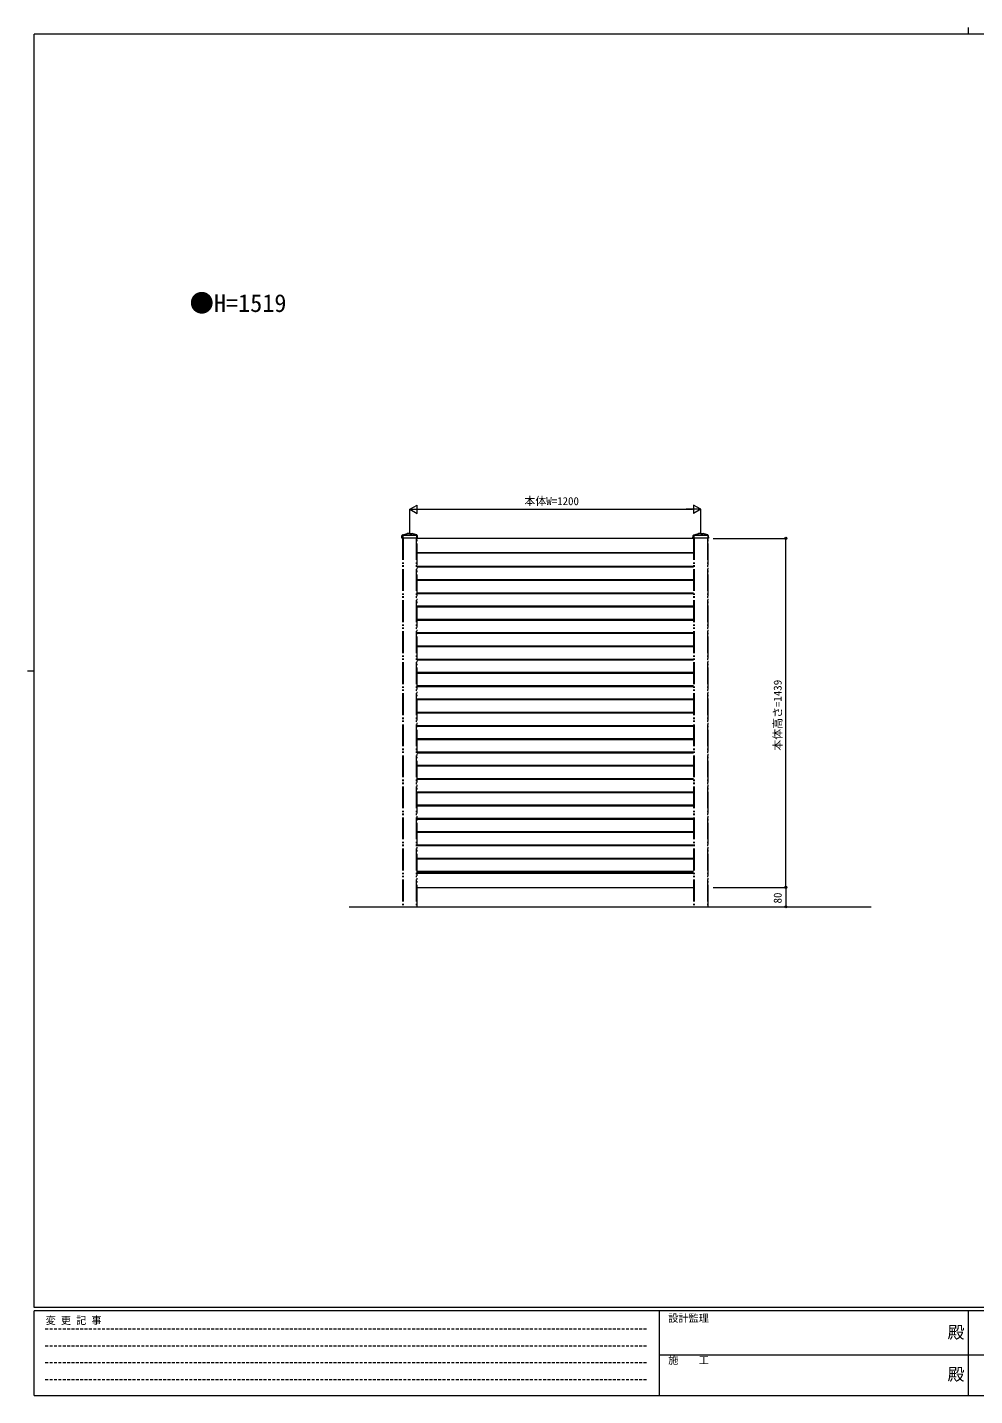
# Model space of a CAD drawing. Units: millimetres, scale not verified. Extents: x -3967 to 3967, y -2821 to 2821.
# Drawn here: x -3967 to -62, y -2821 to 2821 of the extents above; entities that cross this region are included whole.
import ezdxf
from ezdxf.enums import TextEntityAlignment as Align

# ---------------------------------------------------------------- set-up
doc = ezdxf.new("R2010")
doc.units = ezdxf.units.MM
doc.header["$LTSCALE"] = 10
doc.linetypes.add('DASHED1', pattern=[1.8, 1.2, -0.6])
doc.linetypes.add('DOUBLE_CHAIN2', pattern=[12.8, 9, -1, 0.6, -0.6, 0.6, -1])
doc.layers.add('0-0_0', color=3, linetype='Continuous')
for name, color, linetype, lineweight in [('0-1_USER1', 4, 'Continuous', 9), ('0-2_YKK_ZWAK', 6, 'Continuous', 9), ('0-3_YKK_11', 7, 'Continuous', 9)]:
    doc.layers.add(name, color=color, linetype=linetype, lineweight=lineweight)
doc.styles.add('ＭＳ ゴシック', font='')
doc.styles.get('ＭＳ ゴシック').set_extended_font_data('MS Gothic')

msp = doc.modelspace()

# ---------------------------------------------------------------- linework, layer by layer
at = {"layer": '0-1_USER1'}
for p, q in [((-2419.91, 728.04), (-2400.87, 733.92)), ((-2390.8, 733.94), (-2400.72, 733.94)), ((-2390.8, 733.94), (-2380.87, 733.94)), ((-2361.68, 728.04), (-2380.72, 733.92)), ((-1219.91, 728.04), (-1200.87, 733.92)), ((-1190.8, 733.94), (-1200.72, 733.94)), ((-1190.8, 733.94), (-1180.87, 733.94)), ((-1161.68, 728.04), (-1180.72, 733.92)), ((-2358.99, 725.94), (-2422.6, 725.94)), ((-2422.43, 726.06), (-2420.3, 726.94)), ((-2420.3, 726.94), (-2420.26, 727.59)), ((-2361.3, 726.94), (-2420.3, 726.94)), ((-2420.09, 727.94), (-2361.5, 727.94)), ((-2419.3, 725.94), (-2419.3, 714.94)), ((-2362.3, 725.94), (-2362.3, 714.94)), ((-2361.3, 726.94), (-2361.33, 727.59)), ((-2359.16, 726.06), (-2361.3, 726.94)), ((-1220.8, 713.94), (-2360.8, 713.94)), ((-2358.3, 714.94), (-2358.86, 725.63)), ((-1158.99, 725.94), (-1222.6, 725.94)), ((-1222.43, 726.06), (-1220.3, 726.94)), ((-1220.3, 726.94), (-1220.26, 727.59)), ((-1161.3, 726.94), (-1220.3, 726.94)), ((-1220.09, 727.94), (-1161.5, 727.94)), ((-1219.3, 725.94), (-1219.3, 714.94)), ((-1162.3, 725.94), (-1162.3, 714.94)), ((-1161.3, 726.94), (-1161.33, 727.59)), ((-1159.16, 726.06), (-1161.3, 726.94)), ((-1158.3, 714.94), (-1158.86, 725.63)), ((-2360.8, 655.78), (-1220.8, 655.78)), ((-2360.8, 654.44), (-1220.8, 654.44)), ((-2360.8, 599.28), (-1220.8, 599.28)), ((-2360.8, 597.99), (-1220.8, 597.99)), ((-2360.8, 595.94), (-1220.8, 595.94)), ((-2360.8, 544.58), (-1220.8, 544.58)), ((-2360.8, 543.29), (-1220.8, 543.29)), ((-2360.8, 541.24), (-1220.8, 541.24)), ((-2360.8, 489.88), (-1220.8, 489.88)), ((-2360.8, 488.59), (-1220.8, 488.59)), ((-2360.8, 486.54), (-1220.8, 486.54)), ((-2360.8, 435.18), (-1220.8, 435.18)), ((-2360.8, 433.89), (-1220.8, 433.89)), ((-2360.8, 431.84), (-1220.8, 431.84)), ((-2360.8, 380.48), (-1220.8, 380.48)), ((-2360.8, 379.19), (-1220.8, 379.19)), ((-2360.8, 377.14), (-1220.8, 377.14)), ((-2360.8, 325.78), (-1220.8, 325.78)), ((-2360.8, 324.49), (-1220.8, 324.49)), ((-2360.8, 322.44), (-1220.8, 322.44)), ((-2360.8, 271.08), (-1220.8, 271.08)), ((-2360.8, 269.79), (-1220.8, 269.79)), ((-2360.8, 267.74), (-1220.8, 267.74)), ((-2360.8, 216.38), (-1220.8, 216.38)), ((-2360.8, 215.09), (-1220.8, 215.09)), ((-2360.8, 213.04), (-1220.8, 213.04)), ((-2360.8, 161.68), (-1220.8, 161.68)), ((-2360.8, 160.39), (-1220.8, 160.39)), ((-2360.8, 158.34), (-1220.8, 158.34)), ((-2360.8, 106.98), (-1220.8, 106.98)), ((-2360.8, 105.69), (-1220.8, 105.69)), ((-2360.8, 103.64), (-1220.8, 103.64)), ((-2360.8, 52.28), (-1220.8, 52.28)), ((-2360.8, 50.99), (-1220.8, 50.99)), ((-2360.8, 48.94), (-1220.8, 48.94)), ((-2360.8, -2.42), (-1220.8, -2.42)), ((-2360.8, -3.71), (-1220.8, -3.71)), ((-2360.8, -5.76), (-1220.8, -5.76)), ((-2360.8, -57.12), (-1220.8, -57.12)), ((-2360.8, -58.41), (-1220.8, -58.41)), ((-2360.8, -60.46), (-1220.8, -60.46)), ((-2360.8, -111.82), (-1220.8, -111.82)), ((-2360.8, -113.11), (-1220.8, -113.11)), ((-2360.8, -115.16), (-1220.8, -115.16)), ((-2360.8, -166.52), (-1220.8, -166.52)), ((-2360.8, -167.81), (-1220.8, -167.81)), ((-2360.8, -169.86), (-1220.8, -169.86)), ((-2360.8, -221.22), (-1220.8, -221.22)), ((-2360.8, -222.51), (-1220.8, -222.51)), ((-2360.8, -224.56), (-1220.8, -224.56)), ((-2360.8, -275.92), (-1220.8, -275.92)), ((-2360.8, -277.21), (-1220.8, -277.21)), ((-2360.8, -279.26), (-1220.8, -279.26)), ((-2360.8, -330.62), (-1220.8, -330.62)), ((-2360.8, -331.91), (-1220.8, -331.91)), ((-2360.8, -333.96), (-1220.8, -333.96)), ((-2360.8, -385.32), (-1220.8, -385.32)), ((-2360.8, -386.61), (-1220.8, -386.61)), ((-2360.8, -388.66), (-1220.8, -388.66)), ((-2360.8, -440.02), (-1220.8, -440.02)), ((-2360.8, -441.31), (-1220.8, -441.31)), ((-2360.8, -443.36), (-1220.8, -443.36)), ((-2360.8, -494.72), (-1220.8, -494.72)), ((-2360.8, -496.01), (-1220.8, -496.01)), ((-2360.8, -498.06), (-1220.8, -498.06)), ((-2360.8, -549.42), (-1220.8, -549.42)), ((-2360.8, -550.71), (-1220.8, -550.71)), ((-2360.8, -552.76), (-1220.8, -552.76)), ((-2360.8, -604.12), (-1220.8, -604.12)), ((-2360.8, -605.41), (-1220.8, -605.41)), ((-2360.8, -607.46), (-1220.8, -607.46)), ((-2360.8, -658.82), (-1220.8, -658.82)), ((-2360.8, -660.11), (-1220.8, -660.11)), ((-2360.8, -662.16), (-1220.8, -662.16)), ((-1220.8, -667.56), (-2360.8, -667.56)), ((-2360.8, -725.06), (-1220.8, -725.06)), ((-2640.8, -805.06), (-2420.8, -805.06)), ((-2360.8, -805.06), (-2140.8, -805.06)), ((-1440.8, -805.06), (-1220.8, -805.06)), ((-1160.8, -805.06), (-940.8, -805.06)), ((-1160.8, -805.06), (-489.3, -805.06))]:
    msp.add_line(p, q, dxfattribs=at)
at = {"layer": '0-1_USER1', "linetype": 'DOUBLE_CHAIN2'}
for p, q in [((-2420.8, 714.94), (-2420.8, -805.06)), ((-2417.8, 714.94), (-2417.8, -805.06)), ((-2363.8, 714.94), (-2363.8, -805.06)), ((-2360.8, -805.06), (-2360.8, 714.94)), ((-1220.8, 714.94), (-1220.8, -805.06)), ((-1217.8, 714.94), (-1217.8, -805.06)), ((-1163.8, 714.94), (-1163.8, -805.06)), ((-1160.8, -805.06), (-1160.8, 714.94))]:
    msp.add_line(p, q, dxfattribs=at)
at = {"layer": '0-1_USER1'}
for points in [[(-2358.3, 714.94), (-2423.3, 714.94), (-2422.74, 725.63)], [(-1158.3, 714.94), (-1223.3, 714.94), (-1222.74, 725.63)], [(-2640.8, -805.06), (-2420.8, -805.06), (-1160.8, -805.06), (-940.8, -805.06)]]:
    msp.add_lwpolyline(points, dxfattribs=at)
for centre, start, end in [((-2400.72, 733.44), 90, 107.14612), ((-2380.87, 733.44), 72.85388, 90), ((-1200.72, 733.44), 90, 107.14612), ((-1180.87, 733.44), 72.85388, 90), ((-2422.24, 725.6), 112.42221, 177), ((-2419.76, 727.57), 107.14612, 177), ((-2361.83, 727.57), 3, 72.85388), ((-2359.35, 725.6), 3, 67.57779), ((-1222.24, 725.6), 112.42221, 177), ((-1219.76, 727.57), 107.14612, 177), ((-1161.83, 727.57), 3, 72.85388), ((-1159.35, 725.6), 3, 67.57779)]:
    msp.add_arc(centre, 0.5, start, end, dxfattribs=at)
at = {"layer": '0-2_YKK_ZWAK'}
for p, q in [((-2390.8, 833.94), (-2360.48, 851.44)), ((-2360.48, 816.44), (-2360.48, 851.44)), ((-1190.8, 833.94), (-1221.11, 851.44)), ((-1221.11, 851.44), (-1221.11, 816.44)), ((-2390.8, 734.94), (-2390.8, 834.94)), ((-2390.8, 833.94), (-2360.48, 816.44)), ((-2390.8, 833.94), (-2330.17, 833.94)), ((-2355.8, 833.94), (-1225.8, 833.94)), ((-1190.8, 833.94), (-1251.42, 833.94)), ((-1190.8, 833.94), (-1221.11, 816.44)), ((-1190.8, 734.94), (-1190.8, 834.94)), ((-1139.8, 713.94), (-839.8, 713.94)), ((-840.8, -725.06), (-840.8, 713.94)), ((-1139.8, -725.06), (-839.8, -725.06)), ((-1139.8, -725.06), (-839.8, -725.06)), ((-840.8, -725.06), (-840.8, -805.06)), ((-1139.8, -805.06), (-839.8, -805.06))]:
    msp.add_line(p, q, dxfattribs=at)
for centre in [(-840.8, 713.94), (-840.8, -725.06), (-840.8, -725.06), (-840.8, -805.06)]:
    msp.add_circle(centre, 4.25, dxfattribs=at)
at = {"layer": '0-3_YKK_11'}
for p, q in [((-88.94, 2821), (-88.94, 2793)), ((3760.92, 2793), (-3939.08, 2793)), ((-3939.08, -2457), (-3939.08, 2793)), ((-3967.08, 168), (-3939.08, 168)), ((3760.92, -2457), (-3939.08, -2457)), ((3382.92, -2471), (-3939.08, -2471)), ((-3939.08, -2821), (-3939.08, -2471)), ((-1363.08, -2471), (-1363.08, -2821)), ((-89.08, -2471), (-89.08, -2821)), ((-1363.08, -2652.99), (-75.08, -2652.99)), ((-75.08, -2652.99), (1212.92, -2652.99)), ((-3939.08, -2821), (3382.92, -2821))]:
    msp.add_line(p, q, dxfattribs=at)
at = {"layer": '0-3_YKK_11', "linetype": 'DASHED1'}
for p, q in [((-3893.1, -2546.12), (-1411.17, -2546.12)), ((-3893.1, -2615.41), (-1411.17, -2615.41)), ((-3893.1, -2684.7), (-1411.17, -2684.7)), ((-3893.1, -2753.98), (-1411.17, -2753.98))]:
    msp.add_line(p, q, dxfattribs=at)

# ---------------------------------------------------------------- texts
at = {"layer": '0-0_0', "style": 'ＭＳ ゴシック'}
msp.add_text('●H=1519', height=73.31, dxfattribs=at).set_placement((-3298.25, 1625.39), align=Align.BOTTOM_LEFT)
at = {"layer": '0-2_YKK_ZWAK', "style": 'ＭＳ ゴシック'}
msp.add_text('本体W=1200', height=32.99, dxfattribs=at).set_placement((-1918, 840.94), align=Align.BOTTOM_LEFT)
for s, p in [('本体高さ=1439', (-847.8, -161.56)), ('80', (-847.8, -791.46))]:
    msp.add_text(s, height=32.99, rotation=90, dxfattribs=at).set_placement(p, align=Align.BOTTOM_LEFT)
at = {"layer": '0-3_YKK_11', "style": 'ＭＳ ゴシック'}
for s, height, p in [('設計監理', 30.79, (-1325.39, -2526.33)), ('変 更 記 事', 30.79, (-3891.94, -2535.47)), ('殿', 51.32, (-173.9, -2600.56)), ('施\u3000\u3000工', 30.79, (-1325.39, -2699.54)), ('殿', 51.32, (-173.9, -2773.78))]:
    msp.add_text(s, height=height, dxfattribs=at).set_placement(p, align=Align.BOTTOM_LEFT)

doc.saveas('drawing.dxf')
